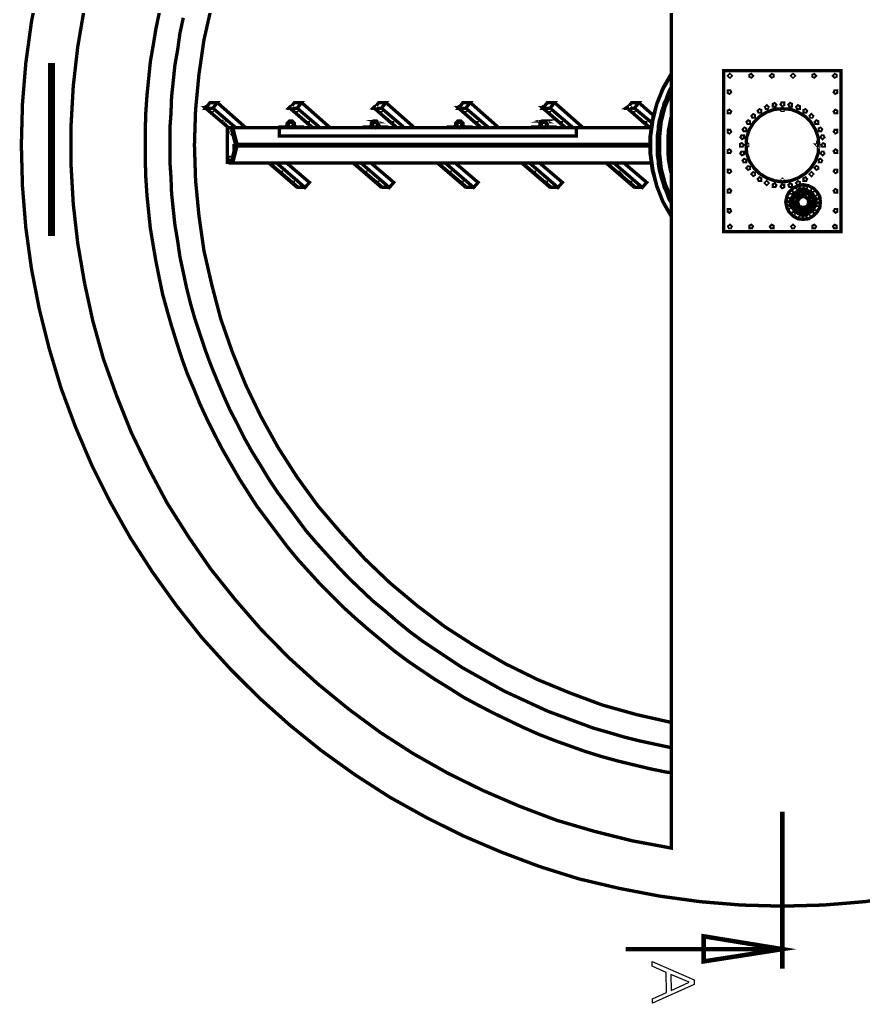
# Model space of a CAD drawing. Extents: x 0.1 to 11.6, y 0.3 to 16.2.
# Drawn here: x 1.627 to 4.145, y 9.532 to 12.468 of the extents above; entities that cross this region are included whole.
import ezdxf

# ---------------------------------------------------------------- set-up
doc = ezdxf.new("R2010")
doc.units = 0
doc.header["$MEASUREMENT"] = 0

msp = doc.modelspace()

# ---------------------------------------------------------------- linework, layer by layer
at = {"color": 0}
for points, const_width in [([(1.81999, 12.5033), (1.80003, 12.3867), (1.78668, 12.27), (1.78, 12.1517), (1.78, 12.0333), (1.78668, 11.9167), (1.80003, 11.8), (1.81999, 11.6833), (1.845, 11.5684), (1.87668, 11.455), (1.91667, 11.3433), (1.96001, 11.235), (2.01167, 11.1283), (2.06668, 11.025), (2.12999, 10.925), (2.19667, 10.8283), (2.27001, 10.7367), (2.34668, 10.6483), (2.43001, 10.5633), (2.51665, 10.485), (2.60835, 10.41), (2.70335, 10.34), (2.80165, 10.2767), (2.905, 10.2183), (3.00999, 10.1667), (3.11833, 10.12), (3.22835, 10.0783), (3.34169, 10.045), (3.45503, 10.0167), (3.57167, 9.99501), (3.57167, 9.99501), (3.57167, 14.1917)], 0.01), ([(1.685, 12.5817), (1.66168, 12.46), (1.64501, 12.3383), (1.63499, 12.2167), (1.63167, 12.0933), (1.63499, 11.97), (1.64501, 11.8467), (1.66168, 11.725), (1.685, 11.605), (1.715, 11.485), (1.75, 11.3683), (1.79335, 11.2517), (1.84169, 11.1383), (1.89665, 11.0283), (1.95665, 10.9217), (2.02333, 10.8184), (2.095, 10.7183), (2.17165, 10.6217), (2.25499, 10.53), (2.34169, 10.4434), (2.43332, 10.3617), (2.52832, 10.285), (2.62831, 10.2133), (2.73167, 10.1467), (2.84, 10.0866), (2.94997, 10.0317), (3.06332, 9.98335), (3.17833, 9.94), (3.29497, 9.90332), (3.41499, 9.875), (3.53668, 9.85167), (3.65831, 9.83501), (3.78, 9.82497), (3.90332, 9.82167), (3.90332, 9.82167), (4.02669, 9.82497), (4.14833, 9.83501), (4.27165, 9.85167)], 0.01), ([(2.19997, 12.51), (2.17665, 12.4067), (2.16168, 12.3033), (2.15169, 12.1983), (2.14833, 12.0933), (2.15169, 11.9883), (2.16168, 11.8834), (2.17665, 11.7783), (2.19997, 11.6767), (2.22667, 11.575), (2.26167, 11.475), (2.30165, 11.3767), (2.34668, 11.2833), (2.39833, 11.19), (2.45503, 11.1017), (2.51665, 11.0167), (2.58501, 10.9367), (2.65668, 10.8583), (2.73167, 10.7867), (2.81332, 10.7183), (2.89665, 10.655), (2.98503, 10.5983), (3.07667, 10.545), (3.17165, 10.4983), (3.26833, 10.4583), (3.36664, 10.4217), (3.46832, 10.3933), (3.57167, 10.37)], 0.01), ([(2.04335, 12.4883), (2.03331, 12.44), (2.02501, 12.39), (2.01665, 12.3417), (2.01167, 12.2917), (2.00667, 12.2416), (2.00331, 12.1934), (2.00168, 12.1433), (2.00168, 12.0933), (2.00168, 12.0433), (2.00331, 11.9933), (2.00667, 11.9434), (2.01167, 11.8933), (2.01665, 11.845), (2.02501, 11.795), (2.03331, 11.7467), (2.04335, 11.6967), (2.05333, 11.6483), (2.06668, 11.6), (2.08003, 11.5533), (2.095, 11.505), (2.11003, 11.4583), (2.12668, 11.4117), (2.14665, 11.365), (2.16499, 11.32), (2.18668, 11.2733), (2.20833, 11.23), (2.23167, 11.185), (2.25667, 11.1417), (2.28168, 11.0983), (2.30832, 11.0566), (2.33501, 11.015), (2.36501, 10.975), (2.39501, 10.935), (2.42503, 10.895), (2.45665, 10.8567), (2.49001, 10.82), (2.52333, 10.7833), (2.55832, 10.7483), (2.59332, 10.7133), (2.62999, 10.68), (2.66835, 10.6467), (2.70665, 10.615), (2.74501, 10.5833), (2.785, 10.5533), (2.82667, 10.525), (2.86664, 10.4983), (2.91, 10.4717), (2.95167, 10.445), (2.99501, 10.4217), (3.03999, 10.3983), (3.08501, 10.3767), (3.12999, 10.355), (3.17503, 10.335), (3.22168, 10.3167), (3.26833, 10.3), (3.315, 10.2833), (3.36333, 10.2683), (3.41168, 10.255), (3.46001, 10.2433), (3.50836, 10.2317), (3.55664, 10.2217), (3.57167, 10.22)], 0.01), ([(2.11501, 12.4733), (2.10499, 12.4267), (2.09831, 12.3783), (2.09, 12.3317), (2.08501, 12.2833), (2.08003, 12.2367), (2.07835, 12.1883), (2.07497, 12.1417), (2.07497, 12.0933), (2.07497, 12.045), (2.07835, 11.9967), (2.08003, 11.95), (2.08501, 11.9017), (2.09, 11.855), (2.09831, 11.8066), (2.10499, 11.76), (2.11501, 11.7133), (2.125, 11.6667), (2.13667, 11.62), (2.15001, 11.5733), (2.16499, 11.5283), (2.18001, 11.4833), (2.19667, 11.4383), (2.215, 11.3933), (2.23335, 11.35), (2.25331, 11.305), (2.27501, 11.2633), (2.29665, 11.22), (2.31999, 11.1783), (2.345, 11.1383), (2.37001, 11.0967), (2.39665, 11.0566), (2.42503, 11.0183), (2.45335, 10.98), (2.48167, 10.9417), (2.51335, 10.905), (2.54497, 10.87), (2.57667, 10.835), (2.61003, 10.8), (2.64501, 10.7667), (2.68001, 10.7333), (2.71669, 10.7033), (2.75331, 10.6717), (2.78999, 10.6417), (2.82835, 10.6133), (2.86833, 10.5866), (2.90831, 10.56), (2.94835, 10.5333), (2.99001, 10.51), (3.03168, 10.4867), (3.07335, 10.4633), (3.11664, 10.4434), (3.16, 10.4233), (3.20335, 10.4033), (3.24832, 10.3867), (3.29335, 10.37), (3.33832, 10.3533), (3.38499, 10.34), (3.43001, 10.3267), (3.47667, 10.315), (3.52333, 10.305), (3.56999, 10.295), (3.57167, 10.295)], 0.01), ([(1.72168, 12.3383), (1.72168, 11.8217)], 0.021667), ([(3.57167, 12.3066), (3.54665, 12.2633), (3.52832, 12.2167), (3.51497, 12.1683), (3.50836, 12.1183), (3.50836, 12.0684), (3.51497, 12.0183), (3.52832, 11.97), (3.54665, 11.9233), (3.57167, 11.88)], 0.01), ([(3.57167, 12.3033), (3.54665, 12.26), (3.52832, 12.215), (3.51665, 12.1667), (3.50999, 12.1183), (3.50999, 12.0684), (3.51665, 12.02), (3.52832, 11.9717), (3.54665, 11.925), (3.57167, 11.8817)], 0.01), ([(3.57167, 12.265), (3.56999, 12.2633), (3.565, 12.2533), (3.56168, 12.245), (3.55832, 12.2367), (3.55501, 12.2267), (3.55003, 12.2183), (3.54833, 12.2083), (3.54497, 12.2), (3.54167, 12.19), (3.53999, 12.18), (3.53668, 12.17), (3.535, 12.1617), (3.53331, 12.1517), (3.53331, 12.1417), (3.53168, 12.1317), (3.53, 12.1217), (3.53, 12.1133), (3.53, 12.1033), (3.53, 12.0933), (3.53, 12.0833), (3.53, 12.0733), (3.53, 12.0633), (3.53168, 12.0533), (3.53331, 12.0433), (3.53331, 12.035), (3.535, 12.025), (3.53668, 12.015), (3.53999, 12.005), (3.54167, 11.9967), (3.54497, 11.9867), (3.54833, 11.9767), (3.55003, 11.9683), (3.55501, 11.9583), (3.55832, 11.95), (3.56168, 11.94), (3.565, 11.9316), (3.56999, 11.9233), (3.57167, 11.9217)], 0.01), ([(3.57167, 12.2533), (3.56999, 12.2517), (3.56668, 12.2433), (3.56168, 12.235), (3.55832, 12.225), (3.55501, 12.2167), (3.55165, 12.2067), (3.55003, 12.1983), (3.54665, 12.1883), (3.54497, 12.18), (3.54167, 12.17), (3.53999, 12.16), (3.53836, 12.15), (3.53668, 12.1417), (3.53668, 12.1317), (3.535, 12.1217), (3.535, 12.1117), (3.535, 12.1033), (3.53331, 12.0933), (3.535, 12.0833), (3.535, 12.0733), (3.535, 12.0633), (3.53668, 12.055), (3.53668, 12.045), (3.53836, 12.035), (3.53999, 12.025), (3.54167, 12.0167), (3.54497, 12.0067), (3.54665, 11.9967), (3.55003, 11.9883), (3.55165, 11.9783), (3.55501, 11.97), (3.55832, 11.96), (3.56168, 11.9517), (3.56668, 11.9434), (3.56999, 11.9333), (3.57167, 11.9316)], 0.01), ([(3.57167, 12.2584), (3.55165, 12.2133), (3.53999, 12.1667), (3.53331, 12.1166), (3.53331, 12.0684), (3.53999, 12.02), (3.55165, 11.9733), (3.57167, 11.9283)], 0.01), ([(3.57167, 12.255), (3.56999, 12.2517), (3.565, 12.2433), (3.56168, 12.235), (3.55832, 12.225), (3.55501, 12.2167), (3.55165, 12.2067), (3.54833, 12.1983), (3.54665, 12.1883), (3.54335, 12.18), (3.54167, 12.17), (3.53999, 12.16), (3.53836, 12.1517), (3.53668, 12.1417), (3.535, 12.1317), (3.535, 12.1217), (3.535, 12.1117), (3.53331, 12.1033), (3.53331, 12.0933), (3.53331, 12.0833), (3.535, 12.0733), (3.535, 12.0633), (3.535, 12.055), (3.53668, 12.045), (3.53836, 12.035), (3.53999, 12.025), (3.54167, 12.0167), (3.54335, 12.0067), (3.54665, 11.9967), (3.54833, 11.9883), (3.55165, 11.9783), (3.55501, 11.97), (3.55832, 11.96), (3.56168, 11.9517), (3.565, 11.9434), (3.56999, 11.9333), (3.57167, 11.9316)], 0.01), ([(2.18668, 12.2083), (2.18332, 12.2083), (2.18001, 12.205)], 0.01), ([(2.21669, 12.22), (2.30165, 12.145)], 0.01), ([(2.43832, 12.2083), (2.435, 12.2083), (2.43164, 12.205), (2.43332, 12.205)], 0.01), ([(2.46832, 12.22), (2.55333, 12.145)], 0.01), ([(2.69, 12.2083), (2.68668, 12.2083), (2.68332, 12.205), (2.685, 12.205)], 0.01), ([(2.72, 12.22), (2.80501, 12.145)], 0.01), ([(2.94168, 12.2083), (2.93832, 12.2083), (2.935, 12.205)], 0.01), ([(2.97168, 12.22), (3.05664, 12.145)], 0.01), ([(3.19336, 12.2083), (3.19, 12.2083), (3.18668, 12.205)], 0.01), ([(3.22331, 12.22), (3.30832, 12.145)], 0.01), ([(3.44499, 12.2083), (3.44336, 12.2083), (3.43832, 12.205), (3.44168, 12.205)], 0.01), ([(3.47499, 12.22), (3.51833, 12.1816)], 0.01), ([(2.25, 12.145), (2.18001, 12.205), (2.18164, 12.205)], 0.01), ([(2.25, 12.145), (2.18164, 12.2033)], 0.01), ([(2.20335, 12.2033), (2.27165, 12.145)], 0.01), ([(2.5, 12.145), (2.43164, 12.205)], 0.01), ([(2.50168, 12.145), (2.43332, 12.2033)], 0.01), ([(2.45503, 12.2033), (2.52333, 12.145)], 0.01), ([(2.75168, 12.145), (2.68332, 12.205)], 0.01), ([(2.75331, 12.145), (2.685, 12.2033)], 0.01), ([(2.70665, 12.2033), (2.77501, 12.145)], 0.01), ([(3.00331, 12.145), (2.935, 12.205), (2.93832, 12.205)], 0.01), ([(3.00499, 12.145), (2.93668, 12.2033)], 0.01), ([(2.95833, 12.2033), (3.02669, 12.145)], 0.01), ([(3.25499, 12.145), (3.18668, 12.205), (3.19, 12.205)], 0.01), ([(3.25667, 12.145), (3.18832, 12.2033)], 0.01), ([(3.21001, 12.2033), (3.27832, 12.145)], 0.01), ([(3.50667, 12.145), (3.43832, 12.205)], 0.01), ([(3.50836, 12.145), (3.44, 12.2033)], 0.01), ([(3.46164, 12.2033), (3.51335, 12.16)], 0.01), ([(2.40332, 12.145), (2.40332, 12.1467), (2.42333, 12.1467), (2.42333, 12.1483), (2.42503, 12.1483), (2.42503, 12.15), (2.42503, 12.1583), (2.43164, 12.165), (2.44, 12.165), (2.44667, 12.1583), (2.44667, 12.15), (2.44667, 12.1483), (2.44835, 12.1483), (2.44835, 12.1467), (2.47, 12.1467), (2.47, 12.145), (2.47, 12.1467)], 0.01), ([(2.42333, 12.145), (2.42503, 12.1467), (2.42665, 12.1483), (2.42665, 12.1517), (2.42833, 12.1583), (2.43332, 12.1634), (2.44, 12.1634), (2.44499, 12.1583), (2.44499, 12.1517), (2.44499, 12.1483), (2.44667, 12.1467), (2.44835, 12.145)], 0.01), ([(2.655, 12.145), (2.655, 12.1467), (2.655, 12.145), (2.655, 12.1467), (2.67503, 12.1467), (2.67503, 12.1483), (2.67665, 12.1483), (2.67665, 12.15), (2.67665, 12.1583), (2.68332, 12.165), (2.69168, 12.165), (2.69835, 12.1583), (2.69835, 12.15), (2.69835, 12.1483), (2.69997, 12.1483), (2.69997, 12.1467), (2.72168, 12.1467), (2.72168, 12.145)], 0.01), ([(2.67503, 12.145), (2.67833, 12.1467), (2.67833, 12.1483), (2.67833, 12.1517), (2.68001, 12.1583), (2.685, 12.1634), (2.69168, 12.1634), (2.69667, 12.1583), (2.69667, 12.1517), (2.69667, 12.1567), (2.69336, 12.1617), (2.68832, 12.1634), (2.69, 12.1634), (2.69168, 12.1634), (2.69168, 12.1617), (2.69336, 12.1617), (2.69499, 12.16), (2.69667, 12.1583), (2.69667, 12.1567), (2.69667, 12.155), (2.69667, 12.1533), (2.69667, 12.1517), (2.69667, 12.1483), (2.69835, 12.1467), (2.69997, 12.145)], 0.01), ([(2.68832, 12.165), (2.68164, 12.1634), (2.67665, 12.1583), (2.67665, 12.15), (2.67665, 12.1483), (2.67503, 12.1483), (2.67503, 12.1467)], 0.01), ([(2.90668, 12.145), (2.90668, 12.1467), (2.92665, 12.1467), (2.92665, 12.1483), (2.92833, 12.1483), (2.92833, 12.15), (2.92833, 12.1583), (2.935, 12.165), (2.94336, 12.165), (2.94997, 12.1583), (2.94997, 12.15), (2.94997, 12.1483), (2.95167, 12.1483), (2.95167, 12.1467), (2.97331, 12.1467), (2.97331, 12.145)], 0.01), ([(2.94835, 12.1517), (2.94835, 12.1567), (2.94499, 12.1617), (2.94, 12.1634), (2.94499, 12.1617), (2.94835, 12.1567), (2.94835, 12.1517), (2.94835, 12.1483), (2.94997, 12.1467), (2.95167, 12.145), (2.94997, 12.1467), (2.94835, 12.1483), (2.94835, 12.1517), (2.94835, 12.1583), (2.94336, 12.1634), (2.93668, 12.1634), (2.93164, 12.1583), (2.93001, 12.1517), (2.93164, 12.1483), (2.93001, 12.1467), (2.92665, 12.145)], 0.01), ([(3.15831, 12.145), (3.15831, 12.1467), (3.15831, 12.145), (3.15831, 12.1467), (3.17833, 12.1467), (3.17833, 12.1483), (3.18001, 12.1483), (3.18001, 12.15), (3.18164, 12.1583), (3.18668, 12.165), (3.19499, 12.165), (3.20167, 12.1583), (3.20167, 12.15), (3.20167, 12.1483), (3.20335, 12.1483), (3.20503, 12.1467), (3.22499, 12.1467), (3.22499, 12.145)], 0.01), ([(3.17833, 12.145), (3.18164, 12.1467), (3.18332, 12.1483), (3.18332, 12.1517), (3.18332, 12.1583), (3.18832, 12.1634), (3.19499, 12.1634), (3.19997, 12.1583), (3.19997, 12.1517), (3.19997, 12.1567), (3.19667, 12.1617), (3.19168, 12.1634), (3.19336, 12.1634), (3.19499, 12.1634), (3.19499, 12.1617), (3.19667, 12.1617), (3.19835, 12.16), (3.19997, 12.1583), (3.19997, 12.1567), (3.19997, 12.155), (3.19997, 12.1533), (3.19997, 12.1517), (3.19997, 12.1483), (3.20167, 12.1467), (3.20503, 12.145), (3.20167, 12.1467), (3.19997, 12.1483), (3.19997, 12.1517), (3.19997, 12.1483), (3.20167, 12.1467), (3.20335, 12.145)], 0.01), ([(3.57167, 12.0117), (3.56999, 12.0133), (3.56836, 12.0217), (3.56668, 12.03), (3.565, 12.04), (3.56332, 12.0483), (3.56332, 12.0566), (3.56168, 12.0667), (3.56168, 12.075), (3.56168, 12.0833), (3.56168, 12.0933), (3.56168, 12.1017), (3.56168, 12.1117), (3.56168, 12.12), (3.56332, 12.1283), (3.56332, 12.1383), (3.565, 12.1467), (3.56668, 12.155), (3.56836, 12.165), (3.56999, 12.1733), (3.57167, 12.175)], 0.01), ([(2.27165, 12.0983), (2.27165, 12.0883), (2.27165, 12.0983), (2.27001, 12.0983), (2.25836, 12.1433), (2.25836, 12.145), (2.25667, 12.145), (2.24669, 12.145), (2.24669, 12.0417), (2.25667, 12.0417), (2.25836, 12.0417), (2.25836, 12.0433)], 0.01), ([(2.25, 12.145), (2.25168, 12.145)], 0.01), ([(2.435, 12.145), (2.40169, 12.145), (2.25331, 12.145), (2.25, 12.145)], 0.01), ([(2.25331, 12.145), (2.25499, 12.145)], 0.01), ([(2.25667, 12.145), (2.25999, 12.145), (2.25999, 12.1433)], 0.01), ([(2.27165, 12.0983), (2.25999, 12.1433), (2.25836, 12.1433)], 0.01), ([(2.25999, 12.145), (2.25999, 12.1433), (2.26167, 12.1433), (2.27165, 12.0983), (2.27501, 12.0983), (2.26335, 12.1433), (2.26167, 12.1433)], 0.01), ([(2.25999, 12.145), (2.26167, 12.145), (2.26335, 12.1433)], 0.01), ([(2.40169, 12.145), (2.40169, 12.12), (3.28836, 12.12), (3.28836, 12.145), (3.19168, 12.145)], 0.01), ([(2.43668, 12.145), (2.68668, 12.145)], 0.01), ([(2.68832, 12.145), (2.93832, 12.145)], 0.01), ([(2.90668, 12.1467), (2.90831, 12.1467)], 0.01), ([(2.94, 12.145), (3.19, 12.145)], 0.01), ([(3.51167, 12.145), (3.28836, 12.145)], 0.01), ([(3.57167, 12.145), (3.565, 12.145)], 0.01), ([(2.27001, 12.0883), (2.27001, 12.0983)], 0.01), ([(2.27501, 12.0883), (2.27501, 12.0983)], 0.01), ([(2.27501, 12.095), (3.50836, 12.095)], 0.01), ([(3.56168, 12.095), (3.57167, 12.095)], 0.01), ([(2.26167, 12.0433), (2.26335, 12.0433), (2.27501, 12.0883), (2.27165, 12.0883), (2.26167, 12.0433), (2.25999, 12.0433), (2.25999, 12.0417)], 0.01), ([(3.50836, 12.09), (2.27501, 12.09)], 0.01), ([(3.57167, 12.09), (3.56168, 12.09)], 0.01), ([(3.51167, 12.04), (2.25331, 12.04), (2.25, 12.04)], 0.01), ([(2.25999, 12.0433), (2.25999, 12.0417), (2.25667, 12.0417)], 0.01), ([(2.26335, 12.0433), (2.26335, 12.0417), (2.26167, 12.0417), (2.25999, 12.0417)], 0.01), ([(2.45503, 11.9683), (2.45335, 11.9683), (2.37001, 12.04)], 0.01), ([(2.47835, 11.9667), (2.45833, 11.9667), (2.37169, 12.04)], 0.01), ([(2.42333, 12.04), (2.49164, 11.9817), (2.47835, 11.9667), (2.39333, 12.04)], 0.01), ([(2.70665, 11.9683), (2.70503, 11.9683), (2.62169, 12.04)], 0.01), ([(2.72999, 11.9667), (2.71001, 11.9667), (2.62332, 12.04)], 0.01), ([(2.67503, 12.04), (2.74333, 11.9817), (2.72999, 11.9667), (2.64501, 12.04)], 0.01), ([(2.95833, 11.9683), (2.95665, 11.9683), (2.87332, 12.04)], 0.01), ([(2.98167, 11.9667), (2.96164, 11.9667), (2.875, 12.04)], 0.01), ([(2.92665, 12.04), (2.99501, 11.9817), (2.98167, 11.9667), (2.89665, 12.04)], 0.01), ([(3.21001, 11.9683), (3.20833, 11.9683), (3.125, 12.04)], 0.01), ([(3.23335, 11.9667), (3.21332, 11.9667), (3.12668, 12.04)], 0.01), ([(3.17833, 12.04), (3.24669, 11.9817), (3.23335, 11.9667), (3.14833, 12.04)], 0.01), ([(3.46164, 11.9683), (3.46001, 11.9683), (3.37668, 12.04)], 0.01), ([(3.48503, 11.9667), (3.465, 11.9667), (3.37831, 12.04)], 0.01), ([(3.37999, 12.04), (3.38167, 12.04)], 0.01), ([(3.43001, 12.04), (3.49832, 11.9817), (3.48503, 11.9667), (3.40001, 12.04)], 0.01), ([(3.57167, 12.04), (3.565, 12.04)], 0.01), ([(3.94997, 11.9417), (3.94835, 11.9434), (3.94835, 11.945), (3.94667, 11.945), (3.94499, 11.945), (3.94336, 11.945), (3.94336, 11.9434), (3.94336, 11.9417), (3.94499, 11.94), (3.94667, 11.9383)], 0.01), ([(3.95503, 11.945), (3.95335, 11.9467), (3.95335, 11.9483), (3.95167, 11.95), (3.94997, 11.95), (3.94997, 11.9483), (3.94835, 11.9483), (3.94835, 11.9467), (3.94835, 11.945), (3.94997, 11.945), (3.94997, 11.9434)], 0.01), ([(3.94997, 11.945), (3.94835, 11.945)], 0.01), ([(3.96001, 11.9483), (3.96001, 11.95), (3.96001, 11.9517), (3.95833, 11.9517), (3.95665, 11.9517), (3.95503, 11.9517), (3.95503, 11.95), (3.95503, 11.9483), (3.95665, 11.9467)], 0.01), ([(3.95503, 11.9467), (3.95665, 11.9467)], 0.01), ([(3.96164, 11.95), (3.96001, 11.9483)], 0.01), ([(3.96669, 11.9483), (3.96669, 11.95), (3.96669, 11.9517), (3.96669, 11.9533), (3.965, 11.9533), (3.96332, 11.9533), (3.96164, 11.9517), (3.96164, 11.95), (3.96164, 11.9483)], 0.01), ([(3.97835, 11.9583), (3.97835, 11.9567), (3.97331, 11.955), (3.97, 11.9533), (3.96669, 11.9517)], 0.01), ([(3.97331, 11.9467), (3.97331, 11.9483), (3.97331, 11.95), (3.97331, 11.9517), (3.97168, 11.9517), (3.97168, 11.9533), (3.97, 11.9533), (3.97, 11.9517), (3.96832, 11.95), (3.96832, 11.9483)], 0.01), ([(3.97835, 11.945), (3.97999, 11.945), (3.97999, 11.9467), (3.97999, 11.9483), (3.97999, 11.95), (3.97835, 11.95), (3.97667, 11.95), (3.97499, 11.9483), (3.97499, 11.9467)], 0.01), ([(3.98335, 11.94), (3.98503, 11.9417), (3.98503, 11.9434), (3.98665, 11.945), (3.98503, 11.945), (3.98503, 11.9467), (3.98335, 11.9467), (3.98167, 11.9467), (3.98167, 11.945), (3.97999, 11.945), (3.97999, 11.9434)], 0.01), ([(3.94336, 11.9434), (3.94, 11.9417), (3.935, 11.9417), (3.93332, 11.9417)], 0.01), ([(3.94, 11.9217), (3.93832, 11.9217), (3.93668, 11.9217), (3.935, 11.9217), (3.935, 11.9233), (3.935, 11.925), (3.935, 11.9267), (3.93668, 11.9267), (3.93832, 11.9267), (3.94, 11.9267)], 0.01), ([(3.94168, 11.9316), (3.94168, 11.9333), (3.94, 11.9333), (3.93832, 11.9333), (3.93668, 11.9333), (3.93668, 11.9316), (3.93668, 11.93), (3.93668, 11.9283), (3.93832, 11.9283), (3.94, 11.9283)], 0.01), ([(3.94168, 11.915), (3.94, 11.915), (3.93832, 11.915), (3.93668, 11.915), (3.93668, 11.9167), (3.93668, 11.9183), (3.93832, 11.92), (3.94, 11.92)], 0.01), ([(3.94336, 11.9333), (3.94168, 11.935), (3.94, 11.935), (3.93832, 11.9367), (3.93832, 11.9383), (3.94, 11.9383), (3.94, 11.94), (3.94168, 11.94), (3.94336, 11.94), (3.94336, 11.9383), (3.94499, 11.9383)], 0.01), ([(3.98665, 11.935), (3.98833, 11.9367), (3.99001, 11.9367), (3.99001, 11.9383), (3.99001, 11.94), (3.99001, 11.9417), (3.98833, 11.9417), (3.98665, 11.9417), (3.98503, 11.94)], 0.01), ([(3.98833, 11.915), (3.99001, 11.915), (3.99164, 11.915), (3.99164, 11.9134), (3.99333, 11.9134), (3.99333, 11.9117), (3.99164, 11.91), (3.99001, 11.91), (3.98833, 11.91), (3.98665, 11.9117)], 0.01), ([(3.98833, 11.9333), (3.98833, 11.935), (3.99001, 11.935), (3.99164, 11.935), (3.99333, 11.935), (3.99333, 11.9333), (3.99333, 11.9316), (3.99164, 11.93), (3.99001, 11.93)], 0.01), ([(3.99001, 11.9283), (3.99164, 11.9283), (3.99333, 11.9283), (3.99501, 11.9283), (3.99501, 11.9267), (3.99501, 11.925), (3.99333, 11.9233), (3.99164, 11.9233), (3.99001, 11.9233)], 0.01), ([(3.99001, 11.9167), (3.99164, 11.9167), (3.99333, 11.9167), (3.99501, 11.9167), (3.99501, 11.9183), (3.99501, 11.92), (3.99333, 11.9217), (3.99164, 11.9217), (3.99001, 11.9217)], 0.01), ([(3.94168, 11.9134), (3.94, 11.9134), (3.93832, 11.9117), (3.93832, 11.91), (3.93832, 11.9083), (3.94, 11.9083), (3.94168, 11.9083), (3.94336, 11.9083), (3.94499, 11.91)], 0.01), ([(3.94835, 11.905), (3.94667, 11.9033), (3.94499, 11.9033), (3.94499, 11.9017), (3.94336, 11.9017), (3.94336, 11.9033), (3.94168, 11.9033), (3.94168, 11.905), (3.94168, 11.9067), (3.94336, 11.9067), (3.94336, 11.9083), (3.94499, 11.9083)], 0.01), ([(3.95335, 11.9017), (3.95335, 11.9), (3.95167, 11.8983), (3.94997, 11.8983), (3.94835, 11.8983), (3.94835, 11.9), (3.94667, 11.9), (3.94667, 11.9017), (3.94835, 11.9017), (3.94835, 11.9033), (3.94997, 11.9033)], 0.01), ([(3.95503, 11.9), (3.95335, 11.9), (3.95335, 11.8983), (3.95335, 11.8967), (3.95335, 11.895), (3.95503, 11.895), (3.95665, 11.895), (3.95833, 11.895), (3.95833, 11.8967), (3.95833, 11.8983), (3.96001, 11.8983)], 0.01), ([(3.96001, 11.8983), (3.96001, 11.8967), (3.96001, 11.895), (3.96164, 11.8933), (3.96332, 11.8933), (3.965, 11.8933), (3.965, 11.895), (3.965, 11.8967), (3.965, 11.8983)], 0.01), ([(3.96669, 11.8983), (3.96669, 11.8967), (3.96669, 11.895), (3.96832, 11.895), (3.96832, 11.8933), (3.97, 11.8933), (3.97168, 11.8933), (3.97168, 11.895), (3.97168, 11.8967), (3.97168, 11.8983)], 0.01), ([(3.97331, 11.9), (3.97331, 11.8983), (3.97331, 11.8967), (3.97499, 11.8967), (3.97499, 11.895), (3.97667, 11.895), (3.97667, 11.8967), (3.97835, 11.8967), (3.97835, 11.8983), (3.97835, 11.9), (3.97667, 11.9017)], 0.01), ([(3.97835, 11.9017), (3.97999, 11.9017), (3.97999, 11.9), (3.98167, 11.9), (3.98167, 11.8983), (3.98335, 11.8983), (3.98335, 11.9), (3.98503, 11.9), (3.98503, 11.9017), (3.98503, 11.9033), (3.98335, 11.905), (3.98167, 11.905)], 0.01), ([(3.98665, 11.91), (3.98833, 11.91), (3.98833, 11.9083), (3.99001, 11.9083), (3.99001, 11.9067), (3.99001, 11.905), (3.98833, 11.905), (3.98833, 11.9033), (3.98665, 11.9033), (3.98503, 11.905), (3.98335, 11.9067)], 0.01), ([(3.90332, 10.1033), (3.90332, 9.63499)], 0.013333), ([(3.435, 9.69336), (3.90332, 9.69336)], 0.013333)]:
    msp.add_lwpolyline(points, dxfattribs=dict(at, const_width=const_width))
for points, const_width in [([(3.72835, 11.835), (4.07835, 11.835), (4.07835, 12.315), (3.72835, 12.315), (3.72835, 11.835)], 0.01), ([(3.74669, 12.2967), (3.74832, 12.2983), (3.75, 12.3), (3.74832, 12.3017), (3.74669, 12.3033), (3.74501, 12.3017), (3.74333, 12.3), (3.74501, 12.2983), (3.74669, 12.2967)], 0.01), ([(3.81, 12.2967), (3.81168, 12.2983), (3.81332, 12.3), (3.81168, 12.3017), (3.81, 12.3033), (3.80664, 12.3017), (3.80664, 12.3), (3.80664, 12.2983), (3.81, 12.2967)], 0.01), ([(3.87169, 12.2967), (3.875, 12.2983), (3.875, 12.3), (3.875, 12.3017), (3.87169, 12.3033), (3.87001, 12.3017), (3.86833, 12.3), (3.87001, 12.2983), (3.87169, 12.2967)], 0.01), ([(3.935, 12.2967), (3.93668, 12.2983), (3.93832, 12.3), (3.93668, 12.3017), (3.935, 12.3033), (3.93332, 12.3017), (3.93164, 12.3), (3.93332, 12.2983), (3.935, 12.2967)], 0.01), ([(3.99832, 12.2967), (4, 12.2983), (4.00168, 12.3), (4, 12.3017), (3.99832, 12.3033), (3.99501, 12.3017), (3.99501, 12.3), (3.99501, 12.2983), (3.99832, 12.2967)], 0.01), ([(4.06, 12.2967), (4.06332, 12.2983), (4.06332, 12.3), (4.06332, 12.3017), (4.06, 12.3033), (4.05832, 12.3017), (4.05664, 12.3), (4.05832, 12.2983), (4.06, 12.2967)], 0.01), ([(3.57167, 12.2517), (3.55333, 12.2083), (3.54167, 12.1634), (3.53668, 12.1166), (3.53668, 12.07), (3.54167, 12.0233), (3.55333, 11.9783), (3.57167, 11.935), (3.55333, 11.9783), (3.54167, 12.0233), (3.53668, 12.07), (3.53668, 12.1166), (3.54167, 12.1634), (3.55333, 12.2083), (3.57167, 12.2517)], 0.01), ([(3.74501, 12.2483), (3.74669, 12.25), (3.74832, 12.2517), (3.74669, 12.255), (3.74501, 12.255), (3.74164, 12.255), (3.74164, 12.2517), (3.74164, 12.25), (3.74501, 12.2483)], 0.01), ([(4.06168, 12.2483), (4.065, 12.25), (4.065, 12.2517), (4.065, 12.255), (4.06168, 12.255), (4.06, 12.255), (4.05832, 12.2517), (4.06, 12.25), (4.06168, 12.2483)], 0.01), ([(2.20335, 12.2033), (2.21669, 12.22), (2.19499, 12.22), (2.18164, 12.2033), (2.20335, 12.2033)], 0.01), ([(2.45503, 12.2033), (2.46832, 12.22), (2.44667, 12.22), (2.43332, 12.2033), (2.45503, 12.2033)], 0.01), ([(2.70665, 12.2033), (2.72, 12.22), (2.69835, 12.22), (2.685, 12.2033), (2.70665, 12.2033)], 0.01), ([(2.95833, 12.2033), (2.97168, 12.22), (2.94997, 12.22), (2.93668, 12.2033), (2.95833, 12.2033)], 0.01), ([(3.21001, 12.2033), (3.22331, 12.22), (3.20167, 12.22), (3.18832, 12.2033), (3.21001, 12.2033)], 0.01), ([(3.46164, 12.2033), (3.47499, 12.22), (3.45335, 12.22), (3.44, 12.2033), (3.46164, 12.2033)], 0.01), ([(3.85667, 12.2033), (3.85835, 12.2033), (3.86003, 12.2067), (3.85835, 12.2083), (3.85667, 12.21), (3.85499, 12.2083), (3.85335, 12.2067), (3.85499, 12.2033), (3.85667, 12.2033)], 0.01), ([(3.87999, 12.21), (3.88167, 12.21), (3.88336, 12.2133), (3.88167, 12.215), (3.87999, 12.2167), (3.87668, 12.215), (3.87668, 12.2133), (3.87668, 12.21), (3.87999, 12.21)], 0.01), ([(3.90332, 12.2116), (3.90668, 12.2133), (3.90668, 12.215), (3.90668, 12.2183), (3.90332, 12.2183), (3.90169, 12.2183), (3.90001, 12.215), (3.90169, 12.2133), (3.90332, 12.2116)], 0.01), ([(3.92665, 12.21), (3.93001, 12.21), (3.93001, 12.2133), (3.93001, 12.215), (3.92665, 12.2167), (3.92503, 12.215), (3.92333, 12.2133), (3.92503, 12.21), (3.92665, 12.21)], 0.01), ([(3.94997, 12.2033), (3.95335, 12.2033), (3.95335, 12.2067), (3.95335, 12.2083), (3.94997, 12.21), (3.94835, 12.2083), (3.94667, 12.2067), (3.94835, 12.2033), (3.94997, 12.2033)], 0.01), ([(2.20335, 12.1883), (2.20167, 12.1883), (2.20167, 12.19), (2.19997, 12.19), (2.20167, 12.19), (2.20167, 12.1883), (2.20335, 12.1883)], 0.01), ([(2.45503, 12.1883), (2.45335, 12.1883), (2.45335, 12.19), (2.45167, 12.19), (2.45335, 12.19), (2.45335, 12.1883), (2.45503, 12.1883)], 0.01), ([(2.70665, 12.1883), (2.70503, 12.1883), (2.70503, 12.19), (2.70335, 12.19), (2.70503, 12.19), (2.70503, 12.1883), (2.70665, 12.1883)], 0.01), ([(2.95833, 12.1883), (2.95665, 12.1883), (2.95665, 12.19), (2.95503, 12.19), (2.95665, 12.19), (2.95665, 12.1883), (2.95833, 12.1883)], 0.01), ([(3.21001, 12.1883), (3.20833, 12.1883), (3.20833, 12.19), (3.20665, 12.19), (3.20833, 12.19), (3.20833, 12.1883), (3.21001, 12.1883)], 0.01), ([(3.46164, 12.1883), (3.46001, 12.1883), (3.46001, 12.19), (3.45833, 12.19), (3.46001, 12.19), (3.46001, 12.1883), (3.46164, 12.1883)], 0.01), ([(3.74501, 12.19), (3.74669, 12.19), (3.74832, 12.1934), (3.74669, 12.195), (3.74501, 12.1967), (3.74164, 12.195), (3.74164, 12.1934), (3.74164, 12.19), (3.74501, 12.19)], 0.01), ([(3.90332, 11.9833), (3.92833, 11.9867), (3.94997, 11.995), (3.97168, 12.0084), (3.98833, 12.025), (4.00168, 12.045), (4.00999, 12.0684), (4.01167, 12.0933), (4.00999, 12.1166), (4.00168, 12.14), (3.98833, 12.1617), (3.97168, 12.1783), (3.94997, 12.1917), (3.92833, 12.2), (3.90332, 12.2017), (3.87999, 12.2), (3.85667, 12.1917), (3.83501, 12.1783), (3.81836, 12.1617), (3.80501, 12.14), (3.79665, 12.1166), (3.79497, 12.0933), (3.79665, 12.0684), (3.80501, 12.045), (3.81836, 12.025), (3.83501, 12.0084), (3.85667, 11.995), (3.87999, 11.9867), (3.90332, 11.9833)], 0.01), ([(3.81668, 12.1767), (3.81999, 12.1767), (3.81999, 12.18), (3.81999, 12.1816), (3.81668, 12.1833), (3.815, 12.1816), (3.81332, 12.18), (3.815, 12.1767), (3.81668, 12.1767)], 0.01), ([(3.83501, 12.1917), (3.83832, 12.1917), (3.83832, 12.195), (3.83832, 12.1967), (3.83501, 12.1983), (3.83333, 12.1967), (3.83165, 12.195), (3.83333, 12.1917), (3.83501, 12.1917)], 0.01), ([(3.90332, 12.1967), (3.905, 12.1967), (3.905, 12.1983), (3.905, 12.2), (3.90332, 12.2), (3.90169, 12.2), (3.90169, 12.1983), (3.90169, 12.1967), (3.90332, 12.1967)], 0.01), ([(3.90332, 12.1967), (3.905, 12.1967), (3.905, 12.1983), (3.905, 12.2), (3.90332, 12.2), (3.90169, 12.2), (3.90169, 12.1983), (3.90169, 12.1967), (3.90332, 12.1967)], 0.01), ([(3.97168, 12.1917), (3.97331, 12.1917), (3.97499, 12.195), (3.97331, 12.1967), (3.97168, 12.1983), (3.96832, 12.1967), (3.96832, 12.195), (3.96832, 12.1917), (3.97168, 12.1917)], 0.01), ([(3.99001, 12.1767), (3.99164, 12.1767), (3.99333, 12.18), (3.99164, 12.1816), (3.99001, 12.1833), (3.98833, 12.1816), (3.98665, 12.18), (3.98833, 12.1767), (3.99001, 12.1767)], 0.01), ([(4.06168, 12.19), (4.065, 12.19), (4.065, 12.1934), (4.065, 12.195), (4.06168, 12.1967), (4.06, 12.195), (4.05832, 12.1934), (4.06, 12.19), (4.06168, 12.19)], 0.01), ([(2.23665, 12.1583), (2.23665, 12.16), (2.23503, 12.16), (2.23665, 12.1583)], 0.01), ([(2.43668, 12.145), (2.44168, 12.1483), (2.44499, 12.1533), (2.44168, 12.16), (2.43668, 12.1634), (2.43001, 12.16), (2.42665, 12.1533), (2.43001, 12.1483), (2.43668, 12.145)], 0.01), ([(2.43668, 12.1467), (2.44168, 12.1483), (2.44336, 12.1533), (2.44168, 12.16), (2.43668, 12.1617), (2.43001, 12.16), (2.42833, 12.1533), (2.43001, 12.1483), (2.43668, 12.1467)], 0.01), ([(2.48833, 12.1583), (2.48833, 12.16), (2.48665, 12.16), (2.48833, 12.16), (2.48833, 12.1583)], 0.01), ([(2.68832, 12.145), (2.69336, 12.1483), (2.69667, 12.1533), (2.69336, 12.16), (2.68832, 12.1634), (2.68164, 12.16), (2.67833, 12.1533), (2.68164, 12.1483), (2.68832, 12.145)], 0.01), ([(2.68832, 12.1467), (2.69336, 12.1483), (2.69499, 12.1533), (2.69336, 12.16), (2.68832, 12.1617), (2.68164, 12.16), (2.68001, 12.1533), (2.68164, 12.1483), (2.68832, 12.1467)], 0.01), ([(2.74001, 12.1583), (2.74001, 12.16), (2.73833, 12.16), (2.74001, 12.16), (2.74001, 12.1583)], 0.01), ([(2.94, 12.165), (2.93332, 12.1634), (2.92833, 12.1583), (2.92833, 12.15), (2.92833, 12.1483), (2.92665, 12.1483), (2.92665, 12.1467), (2.92665, 12.1483), (2.92833, 12.1483), (2.92833, 12.15), (2.92833, 12.1583), (2.93332, 12.1634), (2.94, 12.165)], 0.01), ([(2.94, 12.145), (2.94667, 12.1483), (2.94835, 12.1533), (2.94667, 12.16), (2.94, 12.1634), (2.93332, 12.16), (2.93001, 12.1533), (2.93332, 12.1483), (2.94, 12.145)], 0.01), ([(2.94, 12.1467), (2.94499, 12.1483), (2.94667, 12.1533), (2.94499, 12.16), (2.94, 12.1617), (2.93332, 12.16), (2.93164, 12.1533), (2.93332, 12.1483), (2.94, 12.1467)], 0.01), ([(2.99164, 12.1583), (2.99164, 12.16), (2.99001, 12.16), (2.99164, 12.16), (2.99164, 12.1583)], 0.01), ([(3.17833, 12.1467), (3.17833, 12.1483), (3.18001, 12.1483), (3.18001, 12.15), (3.18001, 12.1583), (3.185, 12.1634), (3.19168, 12.165), (3.19, 12.165), (3.18832, 12.165), (3.18668, 12.165), (3.185, 12.1634), (3.18332, 12.1634), (3.18332, 12.1617), (3.18164, 12.1617), (3.18164, 12.16), (3.18001, 12.1583), (3.18001, 12.1567), (3.18001, 12.155), (3.18001, 12.1533), (3.18001, 12.1517), (3.18001, 12.15), (3.18001, 12.1483), (3.17833, 12.1483), (3.17833, 12.1467)], 0.01), ([(3.19168, 12.145), (3.19835, 12.1483), (3.19997, 12.1533), (3.19835, 12.16), (3.19168, 12.1634), (3.185, 12.16), (3.18164, 12.1533), (3.185, 12.1483), (3.19168, 12.145)], 0.01), ([(3.19168, 12.1467), (3.19667, 12.1483), (3.19997, 12.1533), (3.19667, 12.16), (3.19168, 12.1617), (3.185, 12.16), (3.18332, 12.1533), (3.185, 12.1483), (3.19168, 12.1467)], 0.01), ([(3.24333, 12.1583), (3.24333, 12.16), (3.24164, 12.16), (3.24333, 12.16), (3.24333, 12.1583)], 0.01), ([(3.49501, 12.1583), (3.49501, 12.16), (3.49333, 12.16), (3.49501, 12.16), (3.49501, 12.1583)], 0.01), ([(3.80165, 12.1583), (3.80501, 12.1583), (3.80501, 12.1617), (3.80501, 12.1634), (3.80165, 12.165), (3.80003, 12.1634), (3.79833, 12.1617), (3.80003, 12.1583), (3.80165, 12.1583)], 0.01), ([(4.00499, 12.1583), (4.00836, 12.1583), (4.00836, 12.1617), (4.00836, 12.1634), (4.00499, 12.165), (4.00331, 12.1634), (4.00168, 12.1617), (4.00331, 12.1583), (4.00499, 12.1583)], 0.01), ([(2.25836, 12.1283), (2.25836, 12.13), (2.25836, 12.1317), (2.25836, 12.1334), (2.25836, 12.135), (2.25667, 12.1334), (2.25667, 12.1317), (2.25667, 12.13), (2.25836, 12.1283)], 0.01), ([(2.90668, 12.145), (2.90668, 12.1467), (2.90668, 12.145)], 0.01), ([(3.74501, 12.13), (3.74669, 12.1317), (3.74832, 12.1334), (3.74669, 12.1367), (3.74501, 12.1367), (3.74164, 12.1367), (3.74164, 12.1334), (3.74164, 12.1317), (3.74501, 12.13)], 0.01), ([(3.78999, 12.1367), (3.79335, 12.1367), (3.79335, 12.14), (3.79335, 12.1417), (3.78999, 12.1433), (3.78836, 12.1417), (3.78668, 12.14), (3.78836, 12.1367), (3.78999, 12.1367)], 0.01), ([(4.01665, 12.1367), (4.01833, 12.1367), (4.02001, 12.14), (4.01833, 12.1417), (4.01665, 12.1433), (4.01335, 12.1417), (4.01335, 12.14), (4.01335, 12.1367), (4.01665, 12.1367)], 0.01), ([(4.06168, 12.13), (4.065, 12.1317), (4.065, 12.1334), (4.065, 12.1367), (4.06168, 12.1367), (4.06, 12.1367), (4.05832, 12.1334), (4.06, 12.1317), (4.06168, 12.13)], 0.01), ([(2.26665, 12.09), (2.26833, 12.0917), (2.26833, 12.0933), (2.26833, 12.095), (2.26665, 12.095), (2.26665, 12.0967), (2.26665, 12.095), (2.26665, 12.0933), (2.26665, 12.0917), (2.26665, 12.09)], 0.01), ([(3.78168, 12.09), (3.78331, 12.09), (3.785, 12.0933), (3.78331, 12.095), (3.78168, 12.0967), (3.77832, 12.095), (3.77832, 12.0933), (3.77832, 12.09), (3.78168, 12.09)], 0.01), ([(3.78331, 12.1133), (3.78668, 12.115), (3.78668, 12.1166), (3.78668, 12.12), (3.78331, 12.12), (3.78168, 12.12), (3.78, 12.1166), (3.78168, 12.115), (3.78331, 12.1133)], 0.01), ([(3.79833, 12.0917), (3.80003, 12.0917), (3.80003, 12.0933), (3.79833, 12.095), (3.79665, 12.0933), (3.79665, 12.0917), (3.79833, 12.0917)], 0.01), ([(3.79833, 12.0917), (3.80003, 12.0917), (3.80003, 12.0933), (3.80003, 12.095), (3.79833, 12.095), (3.79665, 12.095), (3.79665, 12.0933), (3.79665, 12.0917), (3.79833, 12.0917)], 0.01), ([(4.00836, 12.0917), (4.00999, 12.0917), (4.00999, 12.0933), (4.00836, 12.095), (4.00836, 12.0933), (4.00667, 12.0933), (4.00836, 12.0917)], 0.01), ([(4.00836, 12.0917), (4.00999, 12.0917), (4.00999, 12.0933), (4.00999, 12.095), (4.00836, 12.095), (4.00667, 12.0933), (4.00836, 12.0917)], 0.01), ([(4.02333, 12.1133), (4.02501, 12.115), (4.02669, 12.1166), (4.02501, 12.12), (4.02333, 12.12), (4.02165, 12.12), (4.02001, 12.1166), (4.02165, 12.115), (4.02333, 12.1133)], 0.01), ([(4.02501, 12.09), (4.02832, 12.09), (4.02832, 12.0933), (4.02832, 12.095), (4.02501, 12.0967), (4.02333, 12.095), (4.02165, 12.0933), (4.02333, 12.09), (4.02501, 12.09)], 0.01), ([(2.27001, 12.0883), (2.25836, 12.0433), (2.25999, 12.0433), (2.27165, 12.0883), (2.27001, 12.0883)], 0.01), ([(3.74501, 12.0717), (3.74669, 12.0717), (3.74832, 12.075), (3.74669, 12.0767), (3.74501, 12.0783), (3.74164, 12.0767), (3.74164, 12.075), (3.74164, 12.0717), (3.74501, 12.0717)], 0.01), ([(3.78331, 12.065), (3.78668, 12.0667), (3.78668, 12.0684), (3.78668, 12.0717), (3.78331, 12.0717), (3.78168, 12.0717), (3.78, 12.0684), (3.78168, 12.0667), (3.78331, 12.065)], 0.01), ([(4.02333, 12.065), (4.02501, 12.0667), (4.02669, 12.0684), (4.02501, 12.0717), (4.02333, 12.0717), (4.02165, 12.0717), (4.02001, 12.0684), (4.02165, 12.0667), (4.02333, 12.065)], 0.01), ([(4.06168, 12.0717), (4.065, 12.0717), (4.065, 12.075), (4.065, 12.0767), (4.06168, 12.0783), (4.06, 12.0767), (4.05832, 12.075), (4.06, 12.0717), (4.06168, 12.0717)], 0.01), ([(2.25, 12.0417), (2.25, 12.04), (2.25, 12.0417)], 0.01), ([(2.25331, 12.0417), (2.25331, 12.04), (2.25331, 12.0417)], 0.01), ([(2.25836, 12.0517), (2.25836, 12.055), (2.25836, 12.0566), (2.25667, 12.0566), (2.25667, 12.055), (2.25667, 12.0517), (2.25836, 12.0517)], 0.01), ([(2.37332, 12.04), (2.375, 12.04), (2.37332, 12.04)], 0.01), ([(2.625, 12.04), (2.62668, 12.04), (2.625, 12.04)], 0.01), ([(2.87668, 12.04), (2.87831, 12.04), (2.87668, 12.04)], 0.01), ([(3.12831, 12.04), (3.12999, 12.04), (3.12831, 12.04)], 0.01), ([(3.78999, 12.0433), (3.79335, 12.0433), (3.79335, 12.0467), (3.79335, 12.0483), (3.78999, 12.05), (3.78836, 12.0483), (3.78668, 12.0467), (3.78836, 12.0433), (3.78999, 12.0433)], 0.01), ([(4.01665, 12.0433), (4.01833, 12.0433), (4.02001, 12.0467), (4.01833, 12.0483), (4.01665, 12.05), (4.01335, 12.0483), (4.01335, 12.0467), (4.01335, 12.0433), (4.01665, 12.0433)], 0.01), ([(2.41, 12.01), (2.40831, 12.01), (2.40831, 12.0117), (2.40668, 12.0117), (2.40831, 12.0117), (2.40831, 12.01), (2.41, 12.01)], 0.01), ([(2.66168, 12.01), (2.66, 12.01), (2.66, 12.0117), (2.65831, 12.0117), (2.66, 12.0117), (2.66, 12.01), (2.66168, 12.01)], 0.01), ([(2.91336, 12.01), (2.91168, 12.01), (2.91168, 12.0117), (2.91, 12.0117), (2.91168, 12.0117), (2.91168, 12.01), (2.91336, 12.01)], 0.01), ([(3.16499, 12.01), (3.16336, 12.01), (3.16336, 12.0117), (3.16168, 12.0117), (3.16336, 12.0117), (3.16336, 12.01), (3.16499, 12.01)], 0.01), ([(3.41667, 12.01), (3.41499, 12.0117), (3.41336, 12.0117), (3.41499, 12.0117), (3.41499, 12.01), (3.41667, 12.01)], 0.01), ([(3.74501, 12.0117), (3.74669, 12.0133), (3.74832, 12.015), (3.74669, 12.0183), (3.74501, 12.0183), (3.74164, 12.0183), (3.74164, 12.015), (3.74164, 12.0133), (3.74501, 12.0117)], 0.01), ([(3.80165, 12.0217), (3.80501, 12.0233), (3.80501, 12.025), (3.80501, 12.0267), (3.80165, 12.0283), (3.80003, 12.0267), (3.79833, 12.025), (3.80003, 12.0233), (3.80165, 12.0217)], 0.01), ([(3.81668, 12.0033), (3.81999, 12.005), (3.81999, 12.0067), (3.81999, 12.0084), (3.81668, 12.01), (3.815, 12.0084), (3.81332, 12.0067), (3.815, 12.005), (3.81668, 12.0033)], 0.01), ([(3.99001, 12.0033), (3.99164, 12.005), (3.99333, 12.0067), (3.99164, 12.0084), (3.99001, 12.01), (3.98833, 12.0084), (3.98665, 12.0067), (3.98833, 12.005), (3.99001, 12.0033)], 0.01), ([(4.00499, 12.0217), (4.00836, 12.0233), (4.00836, 12.025), (4.00836, 12.0267), (4.00499, 12.0283), (4.00331, 12.0267), (4.00168, 12.025), (4.00331, 12.0233), (4.00499, 12.0217)], 0.01), ([(4.06168, 12.0117), (4.065, 12.0133), (4.065, 12.015), (4.065, 12.0183), (4.06168, 12.0183), (4.06, 12.0183), (4.05832, 12.015), (4.06, 12.0133), (4.06168, 12.0117)], 0.01), ([(2.44336, 11.98), (2.44336, 11.9817), (2.44168, 11.9817), (2.44336, 11.9817), (2.44336, 11.98)], 0.01), ([(2.69499, 11.98), (2.69499, 11.9817), (2.69336, 11.9817), (2.69499, 11.9817), (2.69499, 11.98)], 0.01), ([(2.94667, 11.98), (2.94667, 11.9817), (2.94499, 11.9817), (2.94667, 11.9817), (2.94667, 11.98)], 0.01), ([(3.19835, 11.98), (3.19835, 11.9817), (3.19667, 11.9817), (3.19835, 11.9817), (3.19835, 11.98)], 0.01), ([(3.44997, 11.98), (3.44997, 11.9817), (3.44835, 11.9817), (3.44997, 11.9817), (3.44997, 11.98)], 0.01), ([(3.83501, 11.9883), (3.83832, 11.9883), (3.83832, 11.9916), (3.83832, 11.9933), (3.83501, 11.995), (3.83333, 11.9933), (3.83165, 11.9916), (3.83333, 11.9883), (3.83501, 11.9883)], 0.01), ([(3.85667, 11.9767), (3.85835, 11.9783), (3.86003, 11.98), (3.85835, 11.9817), (3.85667, 11.9833), (3.85499, 11.9817), (3.85335, 11.98), (3.85499, 11.9783), (3.85667, 11.9767)], 0.01), ([(3.87999, 11.97), (3.88167, 11.97), (3.88336, 11.9733), (3.88167, 11.975), (3.87999, 11.9767), (3.87668, 11.975), (3.87668, 11.9733), (3.87668, 11.97), (3.87999, 11.97)], 0.01), ([(3.90332, 11.9867), (3.905, 11.9867), (3.905, 11.9883), (3.90332, 11.99), (3.90169, 11.9883), (3.90169, 11.9867), (3.90332, 11.9867)], 0.01), ([(3.90332, 11.9867), (3.905, 11.9867), (3.905, 11.9883), (3.90332, 11.99), (3.90169, 11.9883), (3.90169, 11.9867), (3.90332, 11.9867)], 0.01), ([(3.965, 11.8717), (3.98167, 11.8733), (3.99501, 11.8817), (4.00667, 11.8933), (4.01497, 11.9067), (4.01665, 11.9233), (4.01497, 11.94), (4.00667, 11.9533), (3.99501, 11.965), (3.98167, 11.9717), (3.965, 11.975), (3.94997, 11.9717), (3.935, 11.965), (3.92333, 11.9533), (3.91667, 11.94), (3.91336, 11.9233), (3.91667, 11.9067), (3.92333, 11.8933), (3.935, 11.8817), (3.94997, 11.8733), (3.965, 11.8717)], 0.01), ([(3.92665, 11.97), (3.93001, 11.97), (3.93001, 11.9733), (3.93001, 11.975), (3.92665, 11.9767), (3.92503, 11.975), (3.92333, 11.9733), (3.92503, 11.97), (3.92665, 11.97)], 0.01), ([(3.94997, 11.9767), (3.95335, 11.9783), (3.95335, 11.98), (3.95335, 11.9817), (3.94997, 11.9833), (3.94835, 11.9817), (3.94667, 11.98), (3.94835, 11.9783), (3.94997, 11.9767)], 0.01), ([(3.97168, 11.9883), (3.97331, 11.9883), (3.97499, 11.9916), (3.97331, 11.9933), (3.97168, 11.995), (3.96832, 11.9933), (3.96832, 11.9916), (3.96832, 11.9883), (3.97168, 11.9883)], 0.01), ([(3.74501, 11.9533), (3.74669, 11.9533), (3.74832, 11.9567), (3.74669, 11.9583), (3.74501, 11.96), (3.74164, 11.9583), (3.74164, 11.9567), (3.74164, 11.9533), (3.74501, 11.9533)], 0.01), ([(3.90332, 11.9667), (3.90668, 11.9683), (3.90668, 11.97), (3.90668, 11.9733), (3.90332, 11.9733), (3.90169, 11.9733), (3.90001, 11.97), (3.90169, 11.9683), (3.90332, 11.9667)], 0.01), ([(3.93001, 11.95), (3.93164, 11.95), (3.93164, 11.9517), (3.93164, 11.955), (3.93001, 11.955), (3.92833, 11.955), (3.92665, 11.9517), (3.92833, 11.95), (3.93001, 11.95)], 0.01), ([(3.965, 11.8867), (3.97999, 11.8883), (3.99164, 11.8967), (4, 11.9083), (4.00168, 11.9233), (4, 11.9367), (3.99164, 11.95), (3.97999, 11.9567), (3.965, 11.96), (3.95167, 11.9567), (3.94, 11.95), (3.93164, 11.9367), (3.92833, 11.9233), (3.93164, 11.9083), (3.94, 11.8967), (3.95167, 11.8883), (3.965, 11.8867)], 0.01), ([(3.965, 11.8983), (3.97499, 11.9), (3.98335, 11.905), (3.98833, 11.9134), (3.99001, 11.9233), (3.98833, 11.9333), (3.98335, 11.9417), (3.97499, 11.9467), (3.965, 11.9483), (3.95503, 11.9467), (3.94835, 11.9417), (3.94168, 11.9333), (3.94, 11.9233), (3.94168, 11.9134), (3.94835, 11.905), (3.95503, 11.9), (3.965, 11.8983)], 0.01), ([(3.94835, 11.9633), (3.94997, 11.965), (3.95167, 11.9667), (3.94997, 11.9683), (3.94835, 11.97), (3.94667, 11.9683), (3.94667, 11.9667), (3.94667, 11.965), (3.94835, 11.9633)], 0.01), ([(3.96001, 11.9667), (3.96332, 11.9667), (3.96332, 11.97), (3.96332, 11.9717), (3.96001, 11.9717), (3.95833, 11.9717), (3.95833, 11.97), (3.95833, 11.9667), (3.96001, 11.9667)], 0.01), ([(3.97331, 11.9667), (3.97499, 11.9667), (3.97499, 11.9683), (3.97499, 11.97), (3.97331, 11.9717), (3.97, 11.97), (3.97, 11.9683), (3.97, 11.9667), (3.97331, 11.9667)], 0.01), ([(3.99501, 11.9567), (3.99669, 11.9567), (3.99669, 11.9583), (3.99669, 11.9616), (3.99501, 11.9616), (3.99164, 11.9616), (3.99164, 11.9583), (3.99164, 11.9567), (3.99501, 11.9567)], 0.01), ([(4.06168, 11.9533), (4.065, 11.9533), (4.065, 11.9567), (4.065, 11.9583), (4.06168, 11.96), (4.06, 11.9583), (4.05832, 11.9567), (4.06, 11.9533), (4.06168, 11.9533)], 0.01), ([(3.91997, 11.9283), (3.92165, 11.9283), (3.92165, 11.93), (3.92165, 11.9333), (3.91997, 11.9333), (3.91835, 11.9333), (3.91667, 11.93), (3.91835, 11.9283), (3.91997, 11.9283)], 0.01), ([(3.91997, 11.915), (3.92165, 11.9167), (3.92165, 11.9183), (3.92165, 11.92), (3.91997, 11.9217), (3.91667, 11.92), (3.91667, 11.9183), (3.91667, 11.9167), (3.91997, 11.915)], 0.01), ([(3.95167, 11.915), (3.94997, 11.9117), (3.95665, 11.9067), (3.95833, 11.9083), (3.96832, 11.9067), (3.97835, 11.9117), (3.98167, 11.9217), (3.97999, 11.9316), (3.97168, 11.9383), (3.96164, 11.94), (3.95335, 11.9333), (3.94835, 11.925), (3.95167, 11.915)], 0.01), ([(4.00836, 11.9367), (4.00999, 11.9383), (4.01167, 11.94), (4.00999, 11.9417), (4.00836, 11.9417), (4.00667, 11.9417), (4.00499, 11.94), (4.00667, 11.9383), (4.00836, 11.9367)], 0.01), ([(4.01167, 11.925), (4.01335, 11.9267), (4.01335, 11.9283), (4.01335, 11.93), (4.01167, 11.93), (4.00999, 11.93), (4.00836, 11.9283), (4.00999, 11.9267), (4.01167, 11.925)], 0.01), ([(4.01167, 11.9134), (4.01335, 11.9134), (4.01335, 11.9167), (4.01335, 11.9183), (4.01167, 11.9183), (4.00836, 11.9183), (4.00836, 11.9167), (4.00836, 11.9134), (4.01167, 11.9134)], 0.01), ([(3.74501, 11.8933), (3.74669, 11.895), (3.74832, 11.8967), (3.74669, 11.9), (3.74501, 11.9), (3.74164, 11.9), (3.74164, 11.8967), (3.74164, 11.895), (3.74501, 11.8933)], 0.01), ([(3.92165, 11.9033), (3.92333, 11.905), (3.92503, 11.9067), (3.92333, 11.9083), (3.92165, 11.91), (3.91997, 11.9083), (3.91997, 11.9067), (3.91997, 11.905), (3.92165, 11.9033)], 0.01), ([(3.93668, 11.885), (3.93832, 11.885), (3.93832, 11.8867), (3.93832, 11.89), (3.93668, 11.89), (3.935, 11.89), (3.93332, 11.8867), (3.935, 11.885), (3.93668, 11.885)], 0.01), ([(3.98167, 11.8767), (3.98335, 11.8783), (3.98503, 11.88), (3.98335, 11.8817), (3.98167, 11.8834), (3.97999, 11.8817), (3.97835, 11.88), (3.97999, 11.8783), (3.98167, 11.8767)], 0.01), ([(4.00168, 11.8917), (4.00331, 11.8917), (4.00331, 11.8933), (4.00331, 11.8967), (4.00168, 11.8967), (3.99832, 11.8967), (3.99832, 11.8933), (3.99832, 11.8917), (4.00168, 11.8917)], 0.01), ([(4.06168, 11.8933), (4.065, 11.895), (4.065, 11.8967), (4.065, 11.9), (4.06168, 11.9), (4.06, 11.9), (4.05832, 11.8967), (4.06, 11.895), (4.06168, 11.8933)], 0.01), ([(3.95833, 11.875), (3.96001, 11.875), (3.96001, 11.8783), (3.96001, 11.88), (3.95833, 11.88), (3.95665, 11.88), (3.95503, 11.8783), (3.95665, 11.875), (3.95833, 11.875)], 0.01), ([(3.97, 11.875), (3.97168, 11.875), (3.97331, 11.8767), (3.97168, 11.88), (3.97, 11.88), (3.96832, 11.88), (3.96669, 11.8767), (3.96832, 11.875), (3.97, 11.875)], 0.01), ([(3.74669, 11.8467), (3.74832, 11.8467), (3.75, 11.85), (3.74832, 11.8517), (3.74669, 11.8533), (3.74501, 11.8517), (3.74333, 11.85), (3.74501, 11.8467), (3.74669, 11.8467)], 0.01), ([(3.81, 11.8467), (3.81168, 11.8467), (3.81332, 11.85), (3.81168, 11.8517), (3.81, 11.8533), (3.80664, 11.8517), (3.80664, 11.85), (3.80664, 11.8467), (3.81, 11.8467)], 0.01), ([(3.87169, 11.8467), (3.875, 11.8467), (3.875, 11.85), (3.875, 11.8517), (3.87169, 11.8533), (3.87001, 11.8517), (3.86833, 11.85), (3.87001, 11.8467), (3.87169, 11.8467)], 0.01), ([(3.935, 11.8467), (3.93668, 11.8467), (3.93832, 11.85), (3.93668, 11.8517), (3.935, 11.8533), (3.93332, 11.8517), (3.93164, 11.85), (3.93332, 11.8467), (3.935, 11.8467)], 0.01), ([(3.99832, 11.8467), (4, 11.8467), (4.00168, 11.85), (4, 11.8517), (3.99832, 11.8533), (3.99501, 11.8517), (3.99501, 11.85), (3.99501, 11.8467), (3.99832, 11.8467)], 0.01), ([(4.06, 11.8467), (4.06332, 11.8467), (4.06332, 11.85), (4.06332, 11.8517), (4.06, 11.8533), (4.05832, 11.8517), (4.05664, 11.85), (4.05832, 11.8467), (4.06, 11.8467)], 0.01), ([(3.90332, 9.69336), (3.66835, 9.65668), (3.66835, 9.73167), (3.90332, 9.69336)], 0.013333)]:
    msp.add_lwpolyline(points, close=True, dxfattribs=dict(at, const_width=const_width))
for points in [[(3.90332, 9.69336), (3.66835, 9.65668), (3.66835, 9.73167), (3.90332, 9.69336)], [(3.64031, 9.5874), (3.51531, 9.53162), (3.51531, 9.54551), (3.55697, 9.56396), (3.55675, 9.62408), (3.51508, 9.64274), (3.51508, 9.65662), (3.64008, 9.60129), (3.64031, 9.5874)], [(3.62489, 9.59435), (3.57064, 9.618), (3.57086, 9.57004), (3.62489, 9.59435)]]:
    msp.add_lwpolyline(points, close=True, dxfattribs=at)

doc.saveas('drawing.dxf')
